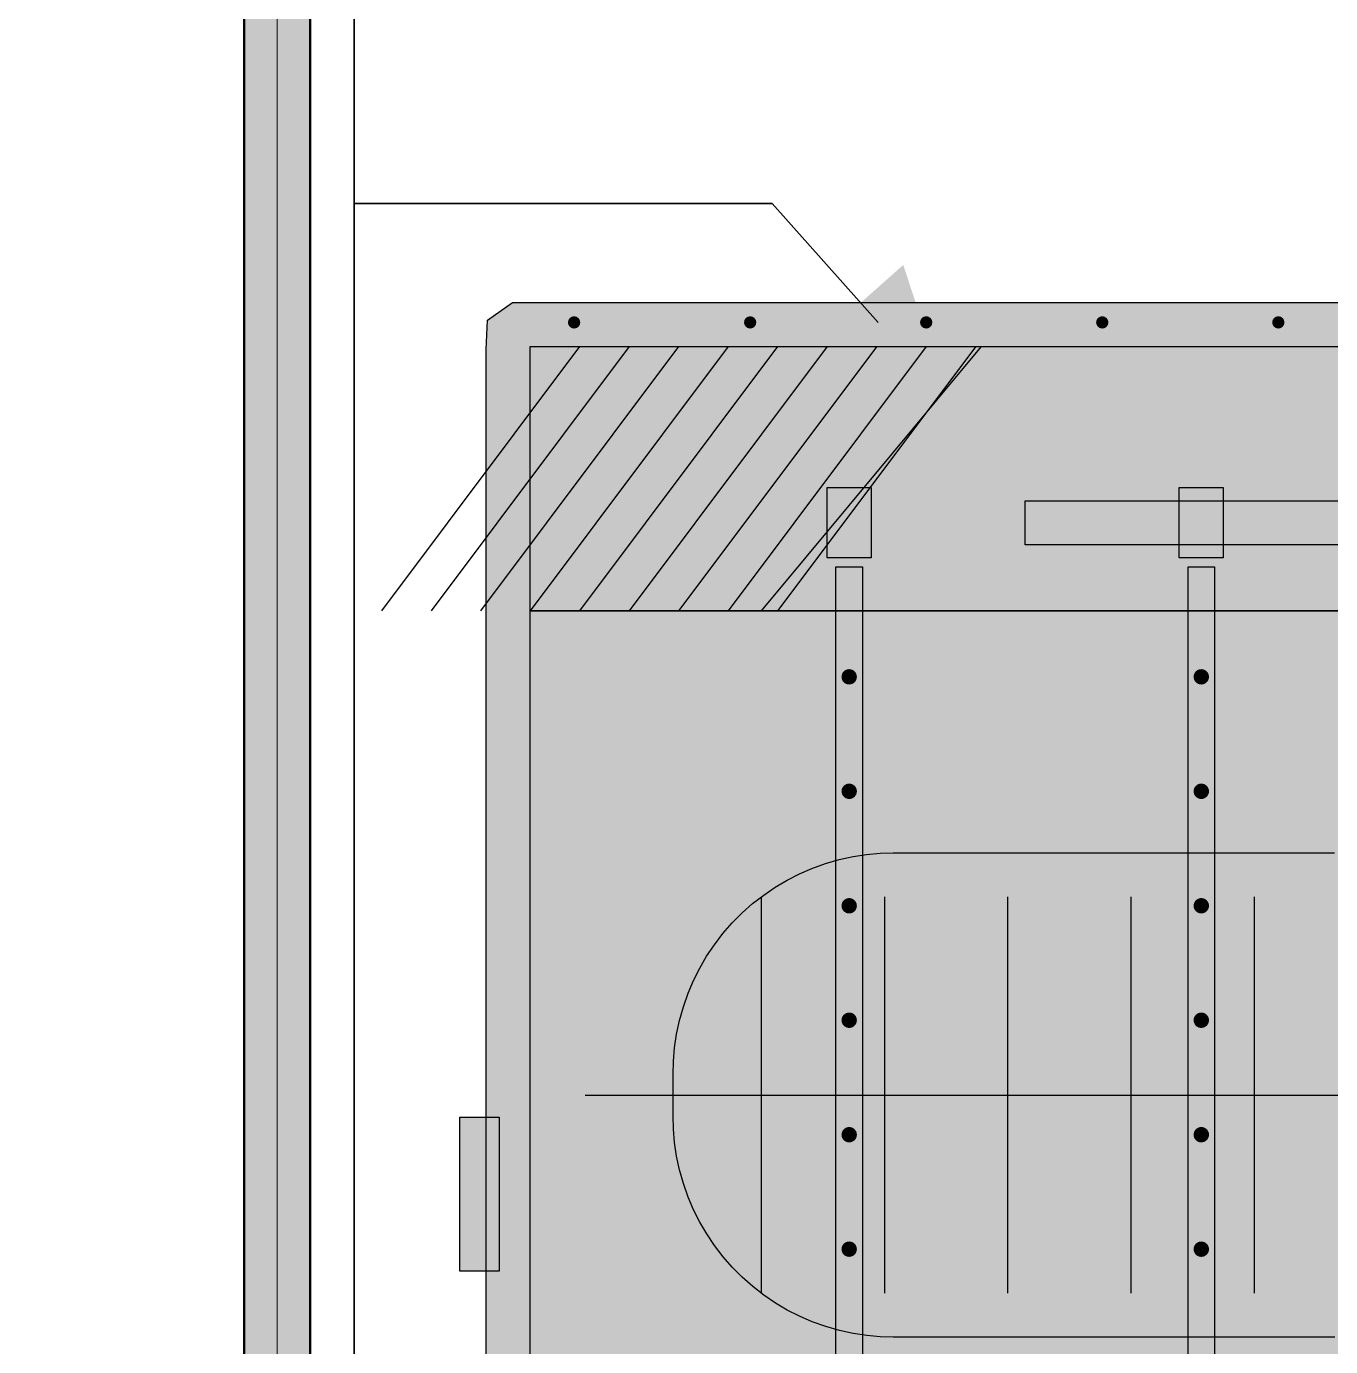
# Model space of a CAD drawing. Header units: metres. Extents: x 0 to 115, y 0 to 64.
# Drawn here: x 20.21 to 26.14, y 45.41 to 51.4 of the extents above; entities that cross this region are included whole.
import ezdxf

# ---------------------------------------------------------------- set-up
doc = ezdxf.new("R2010")
doc.units = ezdxf.units.M
doc.linetypes.add('DASHED', pattern=[1.524, 1.27, -0.254])
doc.layers.add('A-AREA', color=8, linetype='DASHED', lineweight=13, plot=False)
for name, color, linetype, lineweight in [('A-MURO', 7, 'Continuous', 50), ('G-ETIQUETA', 4, 'Continuous', 18), ('M-EQUIPO', 7, 'Continuous', 25), ('M-EQUIPO-RELLENO', 8, 'Continuous', 0)]:
    doc.layers.add(name, color=color, linetype=linetype, lineweight=lineweight)
doc.layers.add('A-MURO-RELLENO', color=8, linetype='Continuous', lineweight=0, true_color=0x8d949b)
doc.layers.add('P-PROCESO', color=5, linetype='Continuous', lineweight=35, true_color=0x1d4ed8)
doc.styles.add('PLANO', font='arial.ttf')

# ---------------------------------------------------------------- blocks, each defined once
blk = doc.blocks.new('EQ_LN-101')
at = {"layer": 'M-EQUIPO-RELLENO', "true_color": 0xdfe4e9}
h = blk.add_hatch(color=7, dxfattribs=at)
h.dxf.hatch_style = 1
h.paths.add_polyline_path([(-4.73, 3.1), (-4.5987, 3.1), (-4.4673, 3.1), (-4.336, 3.1), (-4.2047, 3.1), (-4.0734, 3.1), (-3.942, 3.1), (-3.8107, 3.1), (-3.6794, 3.1), (-3.548, 3.1), (-3.4167, 3.1), (-3.2854, 3.1), (-3.1541, 3.1), (-3.0227, 3.1), (-2.8914, 3.1), (-2.7601, 3.1), (-2.6287, 3.1), (-2.4974, 3.1), (-2.3661, 3.1), (-2.2348, 3.1), (-2.1034, 3.1), (-1.9721, 3.1), (-1.8408, 3.1), (-1.7094, 3.1), (-1.5781, 3.1), (-1.4468, 3.1), (-1.3155, 3.1), (-1.1841, 3.1), (-1.0528, 3.1), (-0.9215, 3.1), (-0.7901, 3.1), (-0.6588, 3.1), (-0.5275, 3.1), (-0.3962, 3.1), (-0.2648, 3.1), (-0.1335, 3.1), (-0.0022, 3.1), (0.1292, 3.1), (0.2605, 3.1), (0.3918, 3.1), (0.5231, 3.1), (0.6545, 3.1), (0.7858, 3.1), (0.9171, 3.1), (1.0485, 3.1), (1.1798, 3.1), (1.3111, 3.1), (1.4424, 3.1), (1.5738, 3.1), (1.7051, 3.1), (1.8364, 3.1), (1.9678, 3.1), (2.0991, 3.1), (2.2304, 3.1), (2.3617, 3.1), (2.4931, 3.1), (2.6244, 3.1), (2.7557, 3.1), (2.887, 3.1), (3.0184, 3.1), (3.1497, 3.1), (3.281, 3.1), (3.4124, 3.1), (3.5437, 3.1), (3.675, 3.1), (3.8063, 3.1), (3.9377, 3.1), (4.069, 3.1), (4.2003, 3.1), (4.3317, 3.1), (4.463, 3.1), (4.5943, 3.1), (4.7256, 3.1), (4.8414, 3.0245), (4.85, 2.8914), (4.85, 2.7601), (4.85, 2.6287), (4.85, 2.4974), (4.85, 2.3661), (4.85, 2.2348), (4.85, 2.1034), (4.85, 1.9721), (4.85, 1.8408), (4.85, 1.7094), (4.85, 1.5781), (4.85, 1.4468), (4.85, 1.3155), (4.85, 1.1841), (4.85, 1.0528), (4.85, 0.9215), (4.85, 0.7901), (4.85, 0.6588), (4.85, 0.5275), (4.85, 0.3962), (4.85, 0.2648), (4.85, 0.1335), (4.85, 0.0022), (4.85, -0.1292), (4.85, -0.2605), (4.85, -0.3918), (4.85, -0.5231), (4.85, -0.6545), (4.85, -0.7858), (4.85, -0.9171), (4.85, -1.0485), (4.85, -1.1798), (4.85, -1.3111), (4.85, -1.4424), (4.85, -1.5738), (4.85, -1.7051), (4.85, -1.8364), (4.85, -1.9677), (4.85, -2.0991), (4.85, -2.2304), (4.85, -2.3617), (4.85, -2.4931), (4.85, -2.6244), (4.85, -2.7557), (4.85, -2.887), (4.8432, -3.0199), (4.73, -3.1), (4.5987, -3.1), (4.4673, -3.1), (4.336, -3.1), (4.2047, -3.1), (4.0734, -3.1), (3.942, -3.1), (3.8107, -3.1), (3.6794, -3.1), (3.548, -3.1), (3.4167, -3.1), (3.2854, -3.1), (3.1541, -3.1), (3.0227, -3.1), (2.8914, -3.1), (2.7601, -3.1), (2.6287, -3.1), (2.4974, -3.1), (2.3661, -3.1), (2.2348, -3.1), (2.1034, -3.1), (1.9721, -3.1), (1.8408, -3.1), (1.7094, -3.1), (1.5781, -3.1), (1.4468, -3.1), (1.3155, -3.1), (1.1841, -3.1), (1.0528, -3.1), (0.9215, -3.1), (0.7901, -3.1), (0.6588, -3.1), (0.5275, -3.1), (0.3962, -3.1), (0.2648, -3.1), (0.1335, -3.1), (0.0022, -3.1), (-0.1292, -3.1), (-0.2605, -3.1), (-0.3918, -3.1), (-0.5231, -3.1), (-0.6545, -3.1), (-0.7858, -3.1), (-0.9171, -3.1), (-1.0485, -3.1), (-1.1798, -3.1), (-1.3111, -3.1), (-1.4424, -3.1), (-1.5738, -3.1), (-1.7051, -3.1), (-1.8364, -3.1), (-1.9677, -3.1), (-2.0991, -3.1), (-2.2304, -3.1), (-2.3617, -3.1), (-2.4931, -3.1), (-2.6244, -3.1), (-2.7557, -3.1), (-2.887, -3.1), (-3.0184, -3.1), (-3.1497, -3.1), (-3.281, -3.1), (-3.4124, -3.1), (-3.5437, -3.1), (-3.675, -3.1), (-3.8063, -3.1), (-3.9377, -3.1), (-4.069, -3.1), (-4.2003, -3.1), (-4.3317, -3.1), (-4.463, -3.1), (-4.5943, -3.1), (-4.7256, -3.1), (-4.8414, -3.0245), (-4.85, -2.8914), (-4.85, -2.7601), (-4.85, -2.6287), (-4.85, -2.4974), (-4.85, -2.3661), (-4.85, -2.2348), (-4.85, -2.1034), (-4.85, -1.9721), (-4.85, -1.8408), (-4.85, -1.7094), (-4.85, -1.5781), (-4.85, -1.4468), (-4.85, -1.3155), (-4.85, -1.1841), (-4.85, -1.0528), (-4.85, -0.9215), (-4.85, -0.7901), (-4.85, -0.6588), (-4.85, -0.5275), (-4.85, -0.3962), (-4.85, -0.2648), (-4.85, -0.1335), (-4.85, -0.0022), (-4.85, 0.1292), (-4.85, 0.2605), (-4.85, 0.3918), (-4.85, 0.5231), (-4.85, 0.6545), (-4.85, 0.7858), (-4.85, 0.9171), (-4.85, 1.0485), (-4.85, 1.1798), (-4.85, 1.3111), (-4.85, 1.4424), (-4.85, 1.5738), (-4.85, 1.7051), (-4.85, 1.8364), (-4.85, 1.9678), (-4.85, 2.0991), (-4.85, 2.2304), (-4.85, 2.3617), (-4.85, 2.4931), (-4.85, 2.6244), (-4.85, 2.7557), (-4.85, 2.887), (-4.8432, 3.0199)])
at = {"layer": 'M-EQUIPO-RELLENO', "true_color": 0x56606a}
h = blk.add_hatch(color=7, dxfattribs=at)
h.dxf.hatch_style = 1
edge = h.paths.add_edge_path()
edge.add_arc((-4.45, 3.01), 0.028, 0, 360)
h = blk.add_hatch(color=7, dxfattribs=at)
h.dxf.hatch_style = 1
edge = h.paths.add_edge_path()
edge.add_arc((-3.65, 3.01), 0.028, 0, 360)
h = blk.add_hatch(color=7, dxfattribs=at)
h.dxf.hatch_style = 1
edge = h.paths.add_edge_path()
edge.add_arc((-2.85, 3.01), 0.028, 0, 360)
h = blk.add_hatch(color=7, dxfattribs=at)
h.dxf.hatch_style = 1
edge = h.paths.add_edge_path()
edge.add_arc((-2.05, 3.01), 0.028, 0, 360)
h = blk.add_hatch(color=7, dxfattribs=at)
h.dxf.hatch_style = 1
edge = h.paths.add_edge_path()
edge.add_arc((-1.25, 3.01), 0.028, 0, 360)
at = {"layer": 'M-EQUIPO-RELLENO', "true_color": 0xe9edf0}
h = blk.add_hatch(color=7, dxfattribs=at)
h.dxf.hatch_style = 1
h.paths.add_polyline_path([(-4.65, 2.9), (4.65, 2.9), (4.65, 1.7), (-4.65, 1.7)])
at = {"layer": 'M-EQUIPO-RELLENO', "true_color": 0xdfe4e8}
h = blk.add_hatch(color=7, dxfattribs=at)
h.dxf.hatch_style = 1
h.paths.add_polyline_path([(-4.65, 2.9), (-2.6, 2.9), (-3.6, 1.7), (-4.65, 1.7)])
at = {"layer": 'M-EQUIPO-RELLENO', "true_color": 0xb9c2ca}
h = blk.add_hatch(color=7, dxfattribs=at)
h.dxf.hatch_style = 1
h.paths.add_polyline_path([(-3.3, 2.26), (-3.1, 2.26), (-3.1, 1.94), (-3.3, 1.94)])
h = blk.add_hatch(color=7, dxfattribs=at)
h.dxf.hatch_style = 1
h.paths.add_polyline_path([(-1.7, 2.26), (-1.5, 2.26), (-1.5, 1.94), (-1.7, 1.94)])
at = {"layer": 'M-EQUIPO-RELLENO', "true_color": 0xf4f6f8}
h = blk.add_hatch(color=7, dxfattribs=at)
h.dxf.hatch_style = 1
h.paths.add_polyline_path([(-2.4, 2.2), (4.4, 2.2), (4.4, 2), (-2.4, 2)])
h = blk.add_hatch(color=7, dxfattribs=at)
h.dxf.hatch_style = 1
h.paths.add_polyline_path([(-3.26, 1.9), (-3.14, 1.9), (-3.14, -2.5), (-3.26, -2.5)])
h = blk.add_hatch(color=7, dxfattribs=at)
h.dxf.hatch_style = 1
h.paths.add_polyline_path([(-1.66, 1.9), (-1.54, 1.9), (-1.54, -2.5), (-1.66, -2.5)])
at = {"layer": 'M-EQUIPO-RELLENO', "true_color": 0xcfe6f3}
h = blk.add_hatch(color=7, dxfattribs=at)
h.dxf.hatch_style = 1
h.paths.add_polyline_path([(-4.65, 1.7), (4.65, 1.7), (4.65, -2.9), (-4.65, -2.9)])
at = {"layer": 'M-EQUIPO-RELLENO', "true_color": 0x1e5f8a}
h = blk.add_hatch(color=7, dxfattribs=at)
h.dxf.hatch_style = 1
edge = h.paths.add_edge_path()
edge.add_arc((-3.2, 1.4), 0.035, 0, 360)
h = blk.add_hatch(color=7, dxfattribs=at)
h.dxf.hatch_style = 1
edge = h.paths.add_edge_path()
edge.add_arc((-1.6, 1.4), 0.035, 0, 360)
h = blk.add_hatch(color=7, dxfattribs=at)
h.dxf.hatch_style = 1
edge = h.paths.add_edge_path()
edge.add_arc((-3.2, 0.88), 0.035, 0, 360)
h = blk.add_hatch(color=7, dxfattribs=at)
h.dxf.hatch_style = 1
edge = h.paths.add_edge_path()
edge.add_arc((-1.6, 0.88), 0.035, 0, 360)
h = blk.add_hatch(color=7, dxfattribs=at)
h.dxf.hatch_style = 1
edge = h.paths.add_edge_path()
edge.add_arc((-3.2, 0.36), 0.035, 0, 360)
h = blk.add_hatch(color=7, dxfattribs=at)
h.dxf.hatch_style = 1
edge = h.paths.add_edge_path()
edge.add_arc((-1.6, 0.36), 0.035, 0, 360)
h = blk.add_hatch(color=7, dxfattribs=at)
h.dxf.hatch_style = 1
edge = h.paths.add_edge_path()
edge.add_arc((-3.2, -0.16), 0.035, 0, 360)
h = blk.add_hatch(color=7, dxfattribs=at)
h.dxf.hatch_style = 1
edge = h.paths.add_edge_path()
edge.add_arc((-1.6, -0.16), 0.035, 0, 360)
at = {"layer": 'M-EQUIPO-RELLENO', "true_color": 0xc3cbd2}
h = blk.add_hatch(color=7, dxfattribs=at)
h.dxf.hatch_style = 1
h.paths.add_polyline_path([(-4.97, -0.6), (-4.79, -0.6), (-4.79, -1.3), (-4.97, -1.3)])
at = {"layer": 'M-EQUIPO-RELLENO', "true_color": 0x1e5f8a}
h = blk.add_hatch(color=7, dxfattribs=at)
h.dxf.hatch_style = 1
edge = h.paths.add_edge_path()
edge.add_arc((-3.2, -0.68), 0.035, 0, 360)
h = blk.add_hatch(color=7, dxfattribs=at)
h.dxf.hatch_style = 1
edge = h.paths.add_edge_path()
edge.add_arc((-1.6, -0.68), 0.035, 0, 360)
h = blk.add_hatch(color=7, dxfattribs=at)
h.dxf.hatch_style = 1
edge = h.paths.add_edge_path()
edge.add_arc((-3.2, -1.2), 0.035, 0, 360)
h = blk.add_hatch(color=7, dxfattribs=at)
h.dxf.hatch_style = 1
edge = h.paths.add_edge_path()
edge.add_arc((-1.6, -1.2), 0.035, 0, 360)
at = {"layer": 'M-EQUIPO'}
blk.add_lwpolyline([(-4.85, -1.7094), (-4.85, -1.5781), (-4.85, -1.4468), (-4.85, -1.3155), (-4.85, -1.1841), (-4.85, -1.0528), (-4.85, -0.9215), (-4.85, -0.7901), (-4.85, -0.6588), (-4.85, -0.5275), (-4.85, -0.3962), (-4.85, -0.2648), (-4.85, -0.1335), (-4.85, -0.0022), (-4.85, 0.1292), (-4.85, 0.2605), (-4.85, 0.3918), (-4.85, 0.5231), (-4.85, 0.6545), (-4.85, 0.7858), (-4.85, 0.9171), (-4.85, 1.0485), (-4.85, 1.1798), (-4.85, 1.3111), (-4.85, 1.4424), (-4.85, 1.5738), (-4.85, 1.7051), (-4.85, 1.8364), (-4.85, 1.9678), (-4.85, 2.0991), (-4.85, 2.2304), (-4.85, 2.3617), (-4.85, 2.4931), (-4.85, 2.6244), (-4.85, 2.7557), (-4.85, 2.887), (-4.8432, 3.0199), (-4.73, 3.1), (-4.5987, 3.1), (-4.4673, 3.1), (-4.336, 3.1), (-4.2047, 3.1), (-4.0734, 3.1), (-3.942, 3.1), (-3.8107, 3.1), (-3.6794, 3.1), (-3.548, 3.1), (-3.4167, 3.1), (-3.2854, 3.1), (-3.1541, 3.1), (-3.0227, 3.1), (-2.8914, 3.1), (-2.7601, 3.1), (-2.6287, 3.1), (-2.4974, 3.1), (-2.3661, 3.1), (-2.2348, 3.1), (-2.1034, 3.1), (-1.9721, 3.1), (-1.8408, 3.1), (-1.7094, 3.1), (-1.5781, 3.1), (-1.4468, 3.1), (-1.3155, 3.1), (-1.1841, 3.1), (-1.0528, 3.1), (-0.9215, 3.1)], dxfattribs=at)
at = {"layer": 'M-EQUIPO', "true_color": 0x68737d}
for points in [[(-4.425, 2.9), (-5.325, 1.7)], [(-4.2, 2.9), (-5.1, 1.7)], [(-3.975, 2.9), (-4.875, 1.7)], [(-3.75, 2.9), (-4.65, 1.7)], [(-3.525, 2.9), (-4.425, 1.7)], [(-3.3, 2.9), (-4.2, 1.7)], [(-3.075, 2.9), (-3.975, 1.7)], [(-2.85, 2.9), (-3.75, 1.7)], [(-2.625, 2.9), (-3.525, 1.7)]]:
    blk.add_lwpolyline(points, dxfattribs=at)
at = {"layer": 'M-EQUIPO'}
for points in [[(-4.65, 2.9), (4.65, 2.9), (4.65, 1.7), (-4.65, 1.7)], [(-4.65, 2.9), (-2.6, 2.9), (-3.6, 1.7), (-4.65, 1.7)], [(-3.3, 2.26), (-3.1, 2.26), (-3.1, 1.94), (-3.3, 1.94)], [(-1.7, 2.26), (-1.5, 2.26), (-1.5, 1.94), (-1.7, 1.94)], [(-2.4, 2.2), (4.4, 2.2), (4.4, 2), (-2.4, 2)], [(-3.26, 1.9), (-3.14, 1.9), (-3.14, -2.5), (-3.26, -2.5)], [(-1.66, 1.9), (-1.54, 1.9), (-1.54, -2.5), (-1.66, -2.5)], [(-4.65, 1.7), (4.65, 1.7), (4.65, -2.9), (-4.65, -2.9)], [(-4.97, -0.6), (-4.79, -0.6), (-4.79, -1.3), (-4.97, -1.3)]]:
    blk.add_lwpolyline(points, close=True, dxfattribs=at)
at = {"layer": 'M-EQUIPO', "ltscale": 0.15}
for points in [[(-0.9937, -1.6), (-1.0564, -1.6), (-1.1191, -1.6), (-1.1818, -1.6), (-1.2444, -1.6), (-1.3071, -1.6), (-1.3698, -1.6), (-1.4325, -1.6), (-1.4951, -1.6), (-1.5578, -1.6), (-1.6205, -1.6), (-1.6832, -1.6), (-1.7459, -1.6), (-1.8085, -1.6), (-1.8712, -1.6), (-1.9339, -1.6), (-1.9966, -1.6), (-2.0593, -1.6), (-2.1219, -1.6), (-2.1846, -1.6), (-2.2473, -1.6), (-2.31, -1.6), (-2.3726, -1.6), (-2.4353, -1.6), (-2.498, -1.6), (-2.5607, -1.6), (-2.6234, -1.6), (-2.686, -1.6), (-2.7487, -1.6), (-2.8114, -1.6), (-2.8741, -1.6), (-2.9367, -1.6), (-2.9994, -1.6), (-3.0593, -1.5982), (-3.1202, -1.5927), (-3.1821, -1.5833), (-3.2444, -1.5697), (-3.3068, -1.5518), (-3.3688, -1.5295), (-3.4254, -1.505), (-3.4811, -1.4767), (-3.5353, -1.4447), (-3.5878, -1.409), (-3.6381, -1.3699), (-3.686, -1.3276), (-3.7312, -1.2822), (-3.7732, -1.2341), (-3.8121, -1.1836), (-3.8474, -1.131), (-3.8791, -1.0766), (-3.9071, -1.0209), (-3.9315, -0.9638), (-3.9534, -0.9017), (-3.971, -0.8393), (-3.9842, -0.777), (-3.9933, -0.7152), (-3.9985, -0.6543), (-4, -0.5943), (-4, -0.5316), (-4, -0.4689), (-4, -0.4063), (-3.9986, -0.3462), (-3.9934, -0.2853), (-3.9843, -0.2236), (-3.9711, -0.1613), (-3.9536, -0.0989), (-3.9317, -0.0368), (-3.9074, 0.0203), (-3.8794, 0.0761), (-3.8477, 0.1305), (-3.8124, 0.1831), (-3.7736, 0.2337), (-3.7316, 0.2818), (-3.6865, 0.3272), (-3.6386, 0.3696), (-3.5883, 0.4087), (-3.5358, 0.4443), (-3.4816, 0.4764), (-3.426, 0.5047), (-3.3693, 0.5293), (-3.3073, 0.5516), (-3.2449, 0.5695), (-3.1826, 0.5832), (-3.1208, 0.5927), (-3.0598, 0.5982), (-3, 0.6), (-2.9373, 0.6), (-2.8746, 0.6), (-2.812, 0.6), (-2.7493, 0.6), (-2.6866, 0.6), (-2.6239, 0.6), (-2.5613, 0.6), (-2.4986, 0.6), (-2.4359, 0.6), (-2.3732, 0.6), (-2.3105, 0.6), (-2.2479, 0.6), (-2.1852, 0.6), (-2.1225, 0.6), (-2.0598, 0.6), (-1.9972, 0.6), (-1.9345, 0.6), (-1.8718, 0.6), (-1.8091, 0.6), (-1.7464, 0.6), (-1.6838, 0.6), (-1.6211, 0.6), (-1.5584, 0.6), (-1.4957, 0.6), (-1.4331, 0.6), (-1.3704, 0.6), (-1.3077, 0.6), (-1.245, 0.6), (-1.1823, 0.6), (-1.1197, 0.6), (-1.057, 0.6), (-0.9943, 0.6)], [(-4.4, -0.5), (2.6, -0.5)]]:
    blk.add_lwpolyline(points, dxfattribs=at)
at = {"layer": 'M-EQUIPO', "true_color": 0x5a7f99}
for points in [[(-3.6, 0.4), (-3.6, -1.4)], [(-3.04, 0.4), (-3.04, -1.4)], [(-2.48, 0.4), (-2.48, -1.4)], [(-1.92, 0.4), (-1.92, -1.4)], [(-1.36, 0.4), (-1.36, -1.4)]]:
    blk.add_lwpolyline(points, dxfattribs=at)
at = {"layer": 'G-ETIQUETA', "style": 'PLANO', "flags": 1}
for tag, p in [('TAG', (0, 0)), ('NOMBRE', (0, -0.25)), ('AREA', (0, -0.5)), ('FUNCION', (0, -0.75)), ('CONFIANZA', (0, -1))]:
    blk.add_attdef(tag, p, '', height=0.15, dxfattribs=at)

msp = doc.modelspace()

# ---------------------------------------------------------------- hatches: boundary and pattern name
at = {"layer": 'A-MURO-RELLENO', "true_color": 0x8d949b}
h = msp.add_hatch(color=8, dxfattribs=at)
h.dxf.hatch_style = 1
h.paths.add_polyline_path([(18.5, 34.2), (30.4, 34.2), (30.4, 34.5), (21.5, 34.5), (21.5, 54.14), (33.3, 54.14), (33.3, 51.1), (33.6, 51.1), (33.6, 54.14), (41.85, 54.14), (41.85, 50.9), (42.15, 50.9), (42.15, 54.14), (42.41, 54.14), (42.41, 54.56), (18.4, 54.56), (18.4, 54.14), (21.2, 54.14), (21.2, 34.5), (18.5, 34.5)])

# ---------------------------------------------------------------- linework, layer by layer
at = {"layer": 'A-AREA'}
for points in [[(11.15, 54.35), (21.35, 54.35), (21.35, 34.35), (11.15, 34.35)], [(21.35, 54.35), (33.45, 54.35), (33.45, 34.35), (21.35, 34.35)]]:
    msp.add_lwpolyline(points, close=True, dxfattribs=at)
at = {"layer": 'A-MURO'}
msp.add_lwpolyline([(18.5, 34.2), (30.4, 34.2), (30.4, 34.5), (21.5, 34.5), (21.5, 54.14), (33.3, 54.14), (33.3, 51.1), (33.6, 51.1), (33.6, 54.14), (41.85, 54.14), (41.85, 50.9), (42.15, 50.9), (42.15, 54.14), (42.41, 54.14), (42.41, 54.56), (18.4, 54.56), (18.4, 54.14), (21.2, 54.14), (21.2, 34.5), (18.5, 34.5)], close=True, dxfattribs=at)
at = {"layer": 'P-PROCESO', "true_color": 0x2167c4}
for points in [[(25.7, 58.8), (21.7, 58.8), (21.7, 50.6), (23.6, 50.6), (24.0811, 50.0588)], [(21.7, 50.6), (21.7, 33.7)]]:
    msp.add_lwpolyline(points, dxfattribs=at)
msp.add_solid([(24.4, 49.7), (23.8071, 49.9757), (24.1957, 50.3212)], dxfattribs=at)

# ---------------------------------------------------------------- block references
at = {"layer": 'M-EQUIPO'}
msp.add_blockref('EQ_LN-101', (27.15, 47.05), dxfattribs=at)

doc.saveas('drawing.dxf')
